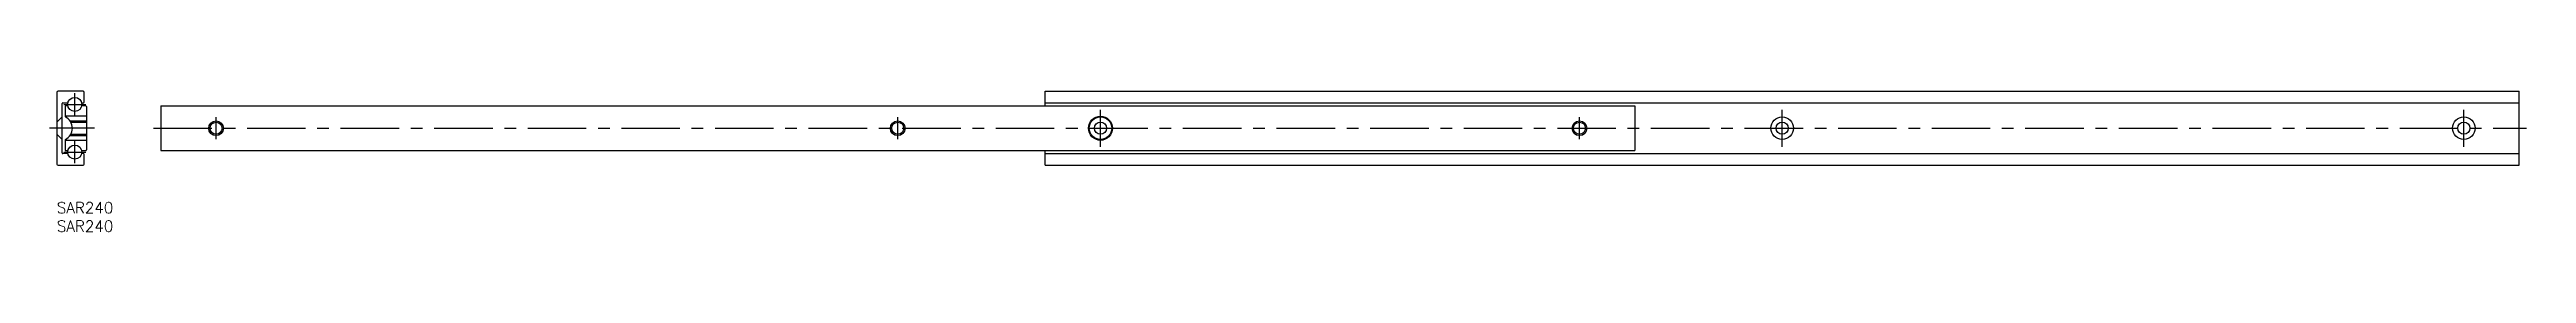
# Model space of a CAD drawing. Extents: x -2 to 670, y -8 to 30.
import ezdxf

# ---------------------------------------------------------------- set-up
doc = ezdxf.new("R2010")
doc.units = 0
doc.header["$LTSCALE"] = 0.5
doc.linetypes.add('CENTER', pattern=[50.8, 31.75, -6.35, 6.35, -6.35])
doc.linetypes.add('DASHED', pattern=[19.05, 12.7, -6.35])
for name, color, linetype in [('MSM_CENTER', 1, 'CENTER'), ('MSM_CONTINUOUS', 7, 'CONTINUOUS'), ('MSM_DASHED', 4, 'DASHED'), ('MSM_NARROW', 5, 'CONTINUOUS'), ('MSM_PART_NUMBER', 7, 'CONTINUOUS')]:
    doc.layers.add(name, color=color, linetype=linetype)
doc.styles.get("Standard").update_dxf_attribs({"font": 'txt.shx', "height": 3, "bigfont": 'bigfont.shx'})

# ---------------------------------------------------------------- blocks, each defined once
blk = doc.blocks.new('*U3')
at = {"layer": 'MSM_PART_NUMBER'}
blk.add_text('SAR240', height=3, dxfattribs=at).set_placement((0, -3))
blk = doc.blocks.new('*U4')
at = {"layer": 'MSM_PART_NUMBER'}
blk.add_text('SAR240', height=3, dxfattribs=at).set_placement((0, -8))

msp = doc.modelspace()

# ---------------------------------------------------------------- linework, layer by layer
at = {"layer": 'MSM_CENTER'}
for p, q in [((4.85, 23.45), (4.85, 29.45)), ((1.85, 26.45), (7.85, 26.45)), ((43.2, 17), (43.2, 23)), ((228.2, 17), (228.2, 23)), ((283.2, 15), (283.2, 25)), ((413.2, 17), (413.2, 23)), ((468.2, 15), (468.2, 25)), ((653.2, 15), (653.2, 25)), ((10.2, 20), (-2, 20)), ((1.85, 13.55), (7.85, 13.55)), ((4.85, 10.55), (4.85, 16.55)), ((26.2, 20), (670.2, 20))]:
    msp.add_line(p, q, dxfattribs=at)
at = {"layer": 'MSM_CONTINUOUS'}
for p, q in [((0, 29.7), (0, 10.3)), ((7.1, 30), (0.3, 30)), ((7.4, 27.05), (7.4, 29.7)), ((268.2, 30), (668.2, 30)), ((268.2, 26.05), (268.2, 30)), ((668.2, 10), (668.2, 30)), ((1.4, 13.35), (1.4, 26.65)), ((1.6, 26.85), (2.99, 26.85)), ((2.2, 25.85), (2.2, 23.22)), ((2.99, 26.05), (2.4, 26.05)), ((6.71, 26.85), (7.2, 26.85)), ((7.8, 26.05), (6.71, 26.05)), ((8, 25.85), (8, 14.15)), ((28.2, 26.05), (428.2, 26.05)), ((28.2, 26.05), (28.2, 13.95)), ((268.2, 26.85), (668.2, 26.85)), ((428.2, 26.05), (428.2, 13.95)), ((2.2, 16.78), (2.2, 14.15)), ((2.4, 13.95), (2.99, 13.95)), ((6.71, 13.95), (7.8, 13.95)), ((28.2, 13.95), (428.2, 13.95)), ((268.2, 10), (268.2, 13.95)), ((0.3, 10), (7.1, 10)), ((2.99, 13.15), (1.6, 13.15)), ((7.2, 13.15), (6.71, 13.15)), ((7.4, 10.3), (7.4, 12.95)), ((268.2, 13.15), (668.2, 13.15)), ((268.2, 10), (668.2, 10))]:
    msp.add_line(p, q, dxfattribs=at)
for centre, radius in [((4.85, 26.45), 1.9), ((43.2, 20), 1.62), ((228.2, 20), 1.62), ((283.2, 20), 3.25), ((283.2, 20), 3.05), ((283.2, 20), 1.65), ((413.2, 20), 1.62), ((468.2, 20), 3.05), ((468.2, 20), 1.65), ((653.2, 20), 3.05), ((653.2, 20), 1.65), ((4.85, 13.55), 1.9)]:
    msp.add_circle(centre, radius, dxfattribs=at)
for centre, radius, start, end in [((0.3, 29.7), 0.3, 90, 180), ((7.1, 29.7), 0.3, 0, 90), ((7.2, 27.05), 0.2, 270, 0), ((1.6, 26.65), 0.2, 90, 180), ((2.4, 25.85), 0.2, 90, 180), ((2.4, 23.22), 0.2, 180, 243.6122), ((0.8, 20), 3.4, 296.3878, 63.6122), ((7.8, 25.85), 0.2, 0, 90), ((2.4, 16.78), 0.2, 116.3878, 180), ((2.4, 14.15), 0.2, 180, 270), ((7.8, 14.15), 0.2, 270, 0), ((0.3, 10.3), 0.3, 180, 270), ((1.6, 13.35), 0.2, 180, 270), ((7.1, 10.3), 0.3, 270, 0), ((7.2, 12.95), 0.2, 0, 90)]:
    msp.add_arc(centre, radius, start, end, dxfattribs=at)
at = {"layer": 'MSM_DASHED'}
for p, q in [((1.4, 23.05), (0, 21.65)), ((8, 23.25), (2.2, 23.25)), ((3.55, 22), (8, 22)), ((3.79, 21.62), (8, 21.62)), ((0, 18.35), (1.4, 16.95)), ((2.2, 16.75), (8, 16.75)), ((3.55, 18), (8, 18)), ((3.79, 18.38), (8, 18.38))]:
    msp.add_line(p, q, dxfattribs=at)
at = {"layer": 'MSM_NARROW'}
for centre in [(43.2, 20), (228.2, 20), (413.2, 20)]:
    msp.add_circle(centre, 2, dxfattribs=at)

# ---------------------------------------------------------------- block references
at = {"layer": 'MSM_CONTINUOUS'}
for name in ['*U3', '*U4']:
    msp.add_blockref(name, (0, 0), dxfattribs=at)

doc.saveas('drawing.dxf')
